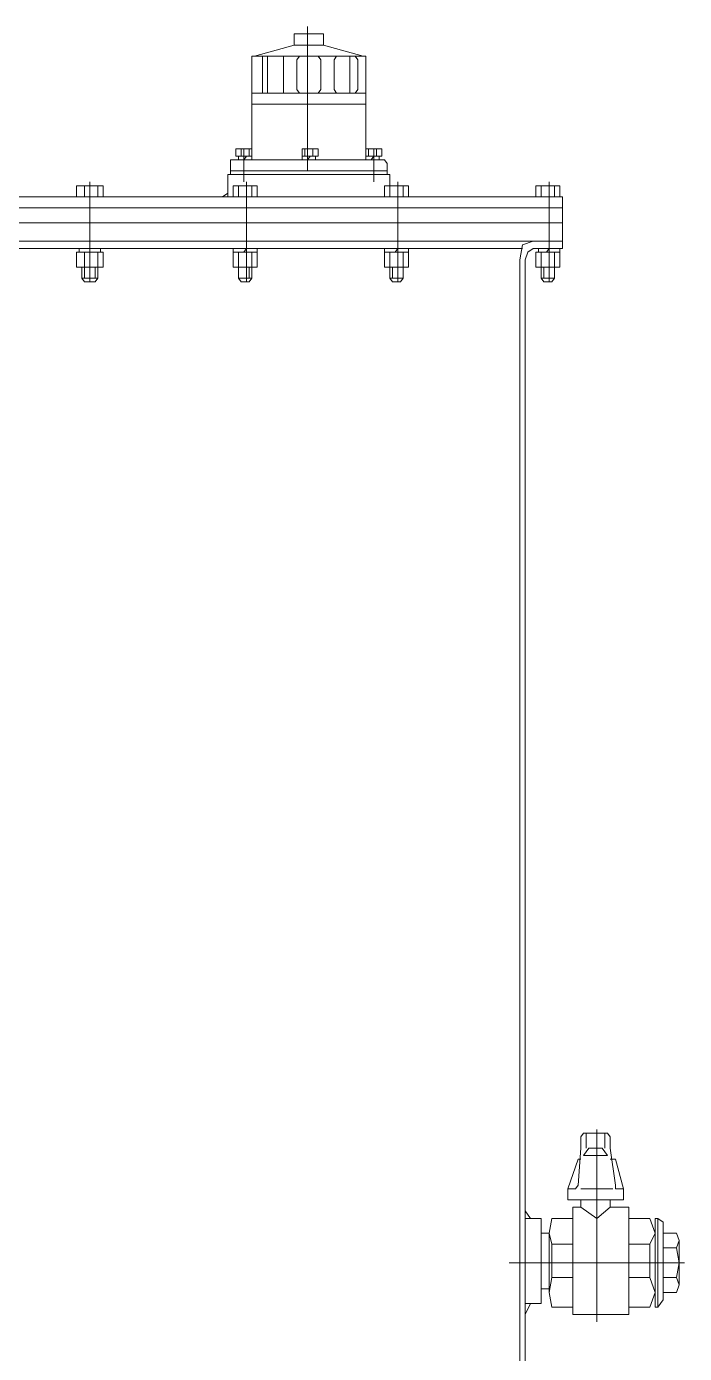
# Model space of a CAD drawing. Header units: inches. Extents: x 2435 to 7572, y 377 to 2555.
# Drawn here: x 7405.3 to 7572.4, y 1124.2 to 1461.2 of the extents above; entities that cross this region are included whole.
import ezdxf

# ---------------------------------------------------------------- set-up
doc = ezdxf.new("R2010")
doc.units = ezdxf.units.IN
doc.header["$MEASUREMENT"] = 0

msp = doc.modelspace()

# ---------------------------------------------------------------- linework, layer by layer
at = {"lineweight": 5}
for p, q in [((7480.68, 1459.29), (7473.26, 1459.29)), ((7473.26, 1459.29), (7473.26, 1456.47)), ((7476.64, 1461.17), (7476.64, 1424.51)), ((7480.68, 1456.47), (7480.68, 1459.29)), ((7480.68, 1459.29), (7480.68, 1459.29)), ((7473.26, 1456.47), (7463.15, 1453.65)), ((7480.68, 1456.47), (7473.26, 1456.47)), ((7490.8, 1453.65), (7480.68, 1456.47)), ((7463.15, 1453.65), (7462.47, 1453.65)), ((7462.47, 1453.65), (7462.47, 1452.71)), ((7462.47, 1452.71), (7462.47, 1430.15)), ((7463.15, 1453.65), (7490.8, 1453.65)), ((7465.17, 1452.71), (7465.17, 1453.65)), ((7465.17, 1453.65), (7465.84, 1453.65)), ((7465.17, 1445.19), (7465.17, 1452.71)), ((7466.52, 1452.71), (7466.52, 1453.65)), ((7466.52, 1453.65), (7467.19, 1453.65)), ((7466.52, 1445.19), (7466.52, 1452.71)), ((7467.19, 1453.65), (7469.89, 1453.65)), ((7469.89, 1453.65), (7470.57, 1453.65)), ((7470.57, 1453.65), (7470.57, 1452.71)), ((7470.57, 1452.71), (7470.57, 1445.19)), ((7473.94, 1452.71), (7474.61, 1453.65)), ((7473.94, 1445.19), (7473.94, 1452.71)), ((7474.61, 1453.65), (7475.29, 1453.65)), ((7475.29, 1453.65), (7479.33, 1453.65)), ((7479.33, 1453.65), (7480.01, 1452.71)), ((7480.01, 1452.71), (7480.01, 1445.19)), ((7484.05, 1453.65), (7483.38, 1452.71)), ((7483.38, 1452.71), (7483.38, 1445.19)), ((7486.75, 1453.65), (7484.05, 1453.65)), ((7487.43, 1453.65), (7486.75, 1453.65)), ((7487.43, 1452.71), (7487.43, 1453.65)), ((7487.43, 1445.19), (7487.43, 1452.71)), ((7488.77, 1453.65), (7489.45, 1452.71)), ((7489.45, 1452.71), (7489.45, 1445.19)), ((7491.47, 1453.65), (7490.8, 1453.65)), ((7491.47, 1452.71), (7491.47, 1453.65)), ((7491.47, 1430.15), (7491.47, 1452.71)), ((7462.47, 1444.25), (7491.47, 1444.25)), ((7465.17, 1444.25), (7465.17, 1445.19)), ((7465.84, 1444.25), (7465.17, 1444.25)), ((7466.52, 1444.25), (7466.52, 1445.19)), ((7467.19, 1444.25), (7466.52, 1444.25)), ((7469.89, 1444.25), (7467.19, 1444.25)), ((7470.57, 1444.25), (7469.89, 1444.25)), ((7470.57, 1445.19), (7470.57, 1444.25)), ((7474.61, 1444.25), (7473.94, 1445.19)), ((7475.29, 1444.25), (7474.61, 1444.25)), ((7479.33, 1444.25), (7475.29, 1444.25)), ((7480.01, 1445.19), (7479.33, 1444.25)), ((7483.38, 1445.19), (7484.05, 1444.25)), ((7484.05, 1444.25), (7486.75, 1444.25)), ((7486.75, 1444.25), (7487.43, 1444.25)), ((7487.43, 1444.25), (7487.43, 1445.19)), ((7489.45, 1445.19), (7488.77, 1444.25)), ((7491.47, 1441.43), (7462.47, 1441.43)), ((7462.47, 1430.15), (7458.43, 1430.15)), ((7458.43, 1430.15), (7462.47, 1430.15)), ((7458.43, 1428.27), (7458.43, 1430.15)), ((7459.78, 1430.15), (7459.78, 1428.27)), ((7460.45, 1430.15), (7460.45, 1421.69)), ((7461.8, 1430.15), (7461.8, 1428.27)), ((7462.47, 1430.15), (7462.47, 1428.27)), ((7475.29, 1430.15), (7479.33, 1430.15)), ((7475.29, 1430.15), (7479.33, 1430.15)), ((7475.29, 1428.27), (7475.29, 1430.15)), ((7475.96, 1430.15), (7475.96, 1428.27)), ((7477.98, 1430.15), (7477.98, 1428.27)), ((7479.33, 1430.15), (7479.33, 1428.27)), ((7495.52, 1430.15), (7491.47, 1430.15)), ((7491.47, 1430.15), (7495.52, 1430.15)), ((7491.47, 1428.27), (7491.47, 1430.15)), ((7492.15, 1430.15), (7492.15, 1428.27)), ((7493.5, 1430.15), (7493.5, 1421.69)), ((7494.17, 1430.15), (7494.17, 1428.27)), ((7495.52, 1430.15), (7495.52, 1428.27)), ((7457.08, 1426.39), (7457.08, 1427.33)), ((7457.08, 1427.33), (7457.75, 1427.33)), ((7457.08, 1424.51), (7457.08, 1426.39)), ((7457.75, 1427.33), (7496.19, 1427.33)), ((7462.47, 1428.27), (7458.43, 1428.27)), ((7459.1, 1427.33), (7459.1, 1428.27)), ((7459.1, 1428.27), (7462.47, 1428.27)), ((7459.1, 1428.27), (7462.47, 1428.27)), ((7462.47, 1427.33), (7459.1, 1427.33)), ((7460.45, 1428.27), (7460.45, 1427.33)), ((7460.45, 1427.33), (7461.12, 1428.27)), ((7462.47, 1428.27), (7462.47, 1427.33)), ((7479.33, 1428.27), (7475.29, 1428.27)), ((7475.29, 1427.33), (7475.29, 1428.27)), ((7475.29, 1428.27), (7478.66, 1428.27)), ((7475.29, 1428.27), (7478.66, 1428.27)), ((7478.66, 1427.33), (7475.29, 1427.33)), ((7476.64, 1428.27), (7476.64, 1427.33)), ((7476.64, 1427.33), (7477.31, 1428.27)), ((7478.66, 1428.27), (7478.66, 1427.33)), ((7495.52, 1428.27), (7491.47, 1428.27)), ((7491.47, 1427.33), (7491.47, 1428.27)), ((7491.47, 1428.27), (7494.84, 1428.27)), ((7491.47, 1428.27), (7494.84, 1428.27)), ((7494.84, 1427.33), (7491.47, 1427.33)), ((7493.5, 1428.27), (7492.82, 1427.33)), ((7493.5, 1427.33), (7493.5, 1428.27)), ((7494.84, 1428.27), (7494.84, 1427.33)), ((7496.19, 1427.33), (7496.87, 1426.39)), ((7496.87, 1426.39), (7496.87, 1424.51)), ((7456.4, 1417.93), (7456.4, 1423.57)), ((7456.4, 1423.57), (7497.54, 1423.57)), ((7457.08, 1423.57), (7457.08, 1424.51)), ((7457.08, 1424.51), (7496.87, 1424.51)), ((7496.87, 1424.51), (7457.08, 1424.51)), ((7496.87, 1423.57), (7457.08, 1423.57)), ((7496.87, 1424.51), (7496.87, 1423.57)), ((7497.54, 1423.57), (7497.54, 1420.75)), ((7417.96, 1420.75), (7424.71, 1420.75)), ((7417.96, 1417.93), (7417.96, 1420.75)), ((7417.96, 1420.75), (7424.71, 1420.75)), ((7419.99, 1420.75), (7419.99, 1417.93)), ((7421.33, 1421.69), (7421.33, 1396.31)), ((7423.36, 1420.75), (7423.36, 1417.93)), ((7424.71, 1420.75), (7424.71, 1417.93)), ((7455.05, 1417.93), (7456.4, 1418.87)), ((7456.4, 1418.87), (7456.4, 1417.93)), ((7457.75, 1420.75), (7463.82, 1420.75)), ((7457.75, 1417.93), (7457.75, 1420.75)), ((7457.75, 1420.75), (7463.82, 1420.75)), ((7459.1, 1420.75), (7459.1, 1417.93)), ((7461.12, 1421.69), (7461.12, 1396.31)), ((7462.47, 1420.75), (7462.47, 1417.93)), ((7463.82, 1420.75), (7463.82, 1417.93)), ((7496.19, 1420.75), (7502.26, 1420.75)), ((7496.19, 1417.93), (7496.19, 1420.75)), ((7496.19, 1420.75), (7502.26, 1420.75)), ((7497.54, 1420.75), (7497.54, 1417.93)), ((7499.56, 1421.69), (7499.56, 1396.31)), ((7500.91, 1420.75), (7500.91, 1417.93)), ((7502.26, 1420.75), (7502.26, 1417.93)), ((7534.63, 1417.93), (7534.63, 1420.75)), ((7534.63, 1420.75), (7540.7, 1420.75)), ((7534.63, 1420.75), (7540.7, 1420.75)), ((7535.98, 1420.75), (7535.98, 1417.93)), ((7538.01, 1421.69), (7538.01, 1396.31)), ((7539.35, 1420.75), (7539.35, 1417.93)), ((7540.7, 1420.75), (7540.7, 1417.93)), ((7301.29, 1417.93), (7541.38, 1417.93)), ((7424.71, 1417.93), (7417.96, 1417.93)), ((7418.64, 1417.93), (7424.03, 1417.93)), ((7456.4, 1417.93), (7455.05, 1417.93)), ((7497.54, 1417.93), (7456.4, 1417.93)), ((7463.82, 1417.93), (7457.75, 1417.93)), ((7457.75, 1417.93), (7463.82, 1417.93)), ((7501.59, 1417.93), (7487.43, 1417.93)), ((7496.19, 1417.93), (7502.26, 1417.93)), ((7502.26, 1417.93), (7496.19, 1417.93)), ((7540.7, 1417.93), (7534.63, 1417.93)), ((7535.31, 1417.93), (7540.7, 1417.93)), ((7541.38, 1417.93), (7541.38, 1415.11)), ((7301.29, 1415.11), (7541.38, 1415.11)), ((7541.38, 1415.11), (7301.29, 1415.11)), ((7541.38, 1415.11), (7541.38, 1411.35)), ((7541.38, 1411.35), (7301.29, 1411.35)), ((7301.29, 1411.35), (7541.38, 1411.35)), ((7541.38, 1411.35), (7541.38, 1406.65)), ((7541.38, 1406.65), (7301.29, 1406.65)), ((7530.59, 1401.95), (7531.26, 1405.71)), ((7531.26, 1405.71), (7533.96, 1406.65)), ((7533.96, 1406.65), (7541.38, 1406.65)), ((7541.38, 1406.65), (7541.38, 1404.77)), ((7311.41, 1404.77), (7531.26, 1404.77)), ((7417.96, 1403.83), (7424.71, 1403.83)), ((7417.96, 1400.07), (7417.96, 1403.83)), ((7417.96, 1403.83), (7424.71, 1403.83)), ((7418.64, 1403.83), (7418.64, 1404.77)), ((7418.64, 1404.77), (7424.03, 1404.77)), ((7424.03, 1403.83), (7418.64, 1403.83)), ((7419.99, 1403.83), (7419.99, 1400.07)), ((7421.33, 1403.83), (7421.33, 1404.77)), ((7421.33, 1404.77), (7421.33, 1403.83)), ((7423.36, 1403.83), (7423.36, 1400.07)), ((7424.03, 1404.77), (7424.03, 1403.83)), ((7424.71, 1403.83), (7424.71, 1400.07)), ((7457.75, 1403.83), (7457.75, 1404.77)), ((7457.75, 1404.77), (7463.82, 1404.77)), ((7457.75, 1403.83), (7463.82, 1403.83)), ((7457.75, 1400.07), (7457.75, 1403.83)), ((7457.75, 1403.83), (7463.82, 1403.83)), ((7463.82, 1403.83), (7457.75, 1403.83)), ((7459.1, 1403.83), (7459.1, 1400.07)), ((7461.12, 1404.77), (7460.45, 1403.83)), ((7461.12, 1403.83), (7461.12, 1404.77)), ((7462.47, 1400.07), (7462.47, 1403.83)), ((7463.82, 1404.77), (7463.82, 1403.83)), ((7463.82, 1403.83), (7463.82, 1400.07)), ((7496.19, 1403.83), (7496.19, 1404.77)), ((7496.19, 1404.77), (7502.26, 1404.77)), ((7502.26, 1403.83), (7496.19, 1403.83)), ((7496.19, 1403.83), (7502.26, 1403.83)), ((7496.19, 1400.07), (7496.19, 1403.83)), ((7496.19, 1403.83), (7502.26, 1403.83)), ((7497.54, 1403.83), (7497.54, 1400.07)), ((7499.56, 1404.77), (7498.89, 1403.83)), ((7499.56, 1403.83), (7499.56, 1404.77)), ((7500.91, 1400.07), (7500.91, 1403.83)), ((7502.26, 1404.77), (7502.26, 1403.83)), ((7502.26, 1403.83), (7502.26, 1400.07)), ((7530.59, 1061.72), (7530.59, 1401.95)), ((7532.61, 1403.83), (7531.94, 1401.95)), ((7531.94, 1401.95), (7531.94, 1061.72)), ((7533.96, 1404.77), (7532.61, 1403.83)), ((7541.38, 1404.77), (7533.96, 1404.77)), ((7534.63, 1400.07), (7534.63, 1403.83)), ((7534.63, 1403.83), (7540.7, 1403.83)), ((7534.63, 1403.83), (7540.7, 1403.83)), ((7535.31, 1403.83), (7535.31, 1404.77)), ((7535.31, 1404.77), (7540.7, 1404.77)), ((7540.7, 1403.83), (7535.31, 1403.83)), ((7535.98, 1403.83), (7535.98, 1400.07)), ((7538.01, 1404.77), (7537.33, 1403.83)), ((7538.01, 1403.83), (7538.01, 1404.77)), ((7539.35, 1400.07), (7539.35, 1403.83)), ((7540.7, 1404.77), (7540.7, 1403.83)), ((7540.7, 1403.83), (7540.7, 1400.07)), ((7419.99, 1400.07), (7417.96, 1400.07)), ((7418.64, 1400.07), (7417.96, 1400.07)), ((7424.71, 1400.07), (7418.64, 1400.07)), ((7419.31, 1397.25), (7419.31, 1400.07)), ((7419.99, 1397.25), (7419.99, 1400.07)), ((7423.36, 1400.07), (7419.99, 1400.07)), ((7422.68, 1400.07), (7422.68, 1397.25)), ((7423.36, 1400.07), (7423.36, 1397.25)), ((7424.71, 1400.07), (7423.36, 1400.07)), ((7459.1, 1400.07), (7457.75, 1400.07)), ((7463.82, 1400.07), (7457.75, 1400.07)), ((7462.47, 1400.07), (7459.1, 1400.07)), ((7459.1, 1400.07), (7459.1, 1397.25)), ((7459.1, 1397.25), (7459.1, 1400.07)), ((7461.8, 1400.07), (7461.8, 1397.25)), ((7463.82, 1400.07), (7462.47, 1400.07)), ((7462.47, 1397.25), (7462.47, 1400.07)), ((7497.54, 1400.07), (7496.19, 1400.07)), ((7502.26, 1400.07), (7496.19, 1400.07)), ((7500.91, 1400.07), (7497.54, 1400.07)), ((7497.54, 1400.07), (7497.54, 1397.25)), ((7498.22, 1397.25), (7498.22, 1400.07)), ((7502.26, 1400.07), (7500.91, 1400.07)), ((7500.91, 1397.25), (7500.91, 1400.07)), ((7500.91, 1400.07), (7500.91, 1397.25)), ((7535.31, 1400.07), (7534.63, 1400.07)), ((7535.98, 1400.07), (7534.63, 1400.07)), ((7540.7, 1400.07), (7535.31, 1400.07)), ((7535.98, 1400.07), (7535.98, 1397.25)), ((7539.35, 1400.07), (7535.98, 1400.07)), ((7536.66, 1397.25), (7536.66, 1400.07)), ((7539.35, 1397.25), (7539.35, 1400.07)), ((7539.35, 1400.07), (7539.35, 1397.25)), ((7540.7, 1400.07), (7539.35, 1400.07)), ((7419.99, 1396.31), (7419.31, 1397.25)), ((7419.31, 1397.25), (7423.36, 1397.25)), ((7422.68, 1396.31), (7419.99, 1396.31)), ((7423.36, 1397.25), (7422.68, 1396.31)), ((7459.1, 1397.25), (7459.78, 1396.31)), ((7459.1, 1397.25), (7462.47, 1397.25)), ((7459.78, 1396.31), (7461.8, 1396.31)), ((7461.8, 1396.31), (7462.47, 1397.25)), ((7497.54, 1397.25), (7498.22, 1396.31)), ((7497.54, 1397.25), (7500.91, 1397.25)), ((7498.22, 1396.31), (7500.24, 1396.31)), ((7500.24, 1396.31), (7500.91, 1397.25)), ((7535.98, 1397.25), (7536.66, 1396.31)), ((7535.98, 1397.25), (7539.35, 1397.25)), ((7536.66, 1396.31), (7538.68, 1396.31)), ((7538.68, 1396.31), (7539.35, 1397.25)), ((7546.77, 1180.14), (7546.1, 1179.2)), ((7547.45, 1180.14), (7546.77, 1180.14)), ((7547.45, 1176.38), (7547.45, 1180.14)), ((7547.45, 1180.14), (7552.17, 1180.14)), ((7550.15, 1132.21), (7550.15, 1181.08)), ((7552.17, 1180.14), (7552.17, 1176.38)), ((7552.84, 1180.14), (7552.17, 1180.14)), ((7553.52, 1179.2), (7552.84, 1180.14)), ((7546.1, 1176.38), (7545.42, 1166.99)), ((7546.1, 1179.2), (7546.1, 1176.38)), ((7548.12, 1176.38), (7547.45, 1175.44)), ((7551.49, 1176.38), (7548.12, 1176.38)), ((7552.17, 1175.44), (7551.49, 1176.38)), ((7553.52, 1176.38), (7553.52, 1179.2)), ((7554.87, 1166.99), (7553.52, 1176.38)), ((7545.42, 1173.56), (7542.73, 1166.05)), ((7546.1, 1173.56), (7545.42, 1173.56)), ((7547.45, 1175.44), (7546.77, 1174.5)), ((7546.77, 1174.5), (7547.45, 1174.5)), ((7547.45, 1174.5), (7552.17, 1174.5)), ((7552.84, 1174.5), (7552.17, 1175.44)), ((7552.17, 1174.5), (7552.84, 1174.5)), ((7554.87, 1173.56), (7553.52, 1173.56)), ((7556.89, 1166.05), (7554.87, 1173.56)), ((7544.75, 1166.05), (7542.73, 1166.05)), ((7542.73, 1166.05), (7542.73, 1163.23)), ((7545.42, 1166.99), (7544.75, 1166.05)), ((7554.19, 1166.05), (7546.1, 1166.05)), ((7554.87, 1166.05), (7554.87, 1166.99)), ((7555.54, 1166.05), (7554.87, 1166.05)), ((7556.89, 1166.05), (7555.54, 1166.05)), ((7556.89, 1163.23), (7556.89, 1166.05)), ((7542.73, 1163.23), (7556.89, 1163.23)), ((7546.1, 1163.23), (7546.1, 1161.35)), ((7553.52, 1161.35), (7553.52, 1163.23)), ((7531.94, 1160.41), (7533.29, 1158.53)), ((7531.94, 1158.53), (7531.94, 1160.41)), ((7544.08, 1161.35), (7544.08, 1158.53)), ((7544.08, 1134.09), (7544.08, 1161.35)), ((7544.08, 1161.35), (7546.1, 1161.35)), ((7546.1, 1161.35), (7550.15, 1158.53)), ((7550.15, 1158.53), (7553.52, 1161.35)), ((7553.52, 1161.35), (7558.24, 1161.35)), ((7558.24, 1158.53), (7558.24, 1161.35)), ((7558.24, 1161.35), (7558.24, 1134.09)), ((7535.98, 1158.53), (7531.94, 1158.53)), ((7533.29, 1158.53), (7531.94, 1158.53)), ((7535.98, 1147.25), (7535.98, 1158.53)), ((7538.01, 1154.77), (7538.68, 1158.53)), ((7538.68, 1158.53), (7544.08, 1158.53)), ((7544.08, 1158.53), (7544.08, 1135.97)), ((7563.63, 1158.53), (7558.24, 1158.53)), ((7558.24, 1158.53), (7558.24, 1135.97)), ((7564.98, 1154.77), (7563.63, 1158.53)), ((7564.98, 1139.73), (7564.98, 1158.53)), ((7564.98, 1158.53), (7565.66, 1158.53)), ((7565.66, 1135.97), (7565.66, 1158.53)), ((7565.66, 1158.53), (7567.01, 1157.59)), ((7565.66, 1158.53), (7565.66, 1147.25)), ((7565.66, 1158.53), (7565.66, 1158.53)), ((7567.01, 1157.59), (7567.01, 1147.25)), ((7535.98, 1154.77), (7538.01, 1154.77)), ((7538.01, 1154.77), (7538.01, 1139.73)), ((7538.68, 1151.95), (7538.01, 1154.77)), ((7563.63, 1151.95), (7564.98, 1154.77)), ((7564.98, 1135.97), (7564.98, 1154.77)), ((7567.01, 1154.77), (7570.38, 1154.77)), ((7570.38, 1154.77), (7571.05, 1152.89)), ((7571.05, 1152.89), (7570.38, 1151.01)), ((7571.05, 1152.89), (7571.05, 1147.25)), ((7538.01, 1149.13), (7538.01, 1145.37)), ((7544.08, 1151.95), (7538.68, 1151.95)), ((7538.68, 1143.49), (7538.68, 1151.95)), ((7558.24, 1151.95), (7563.63, 1151.95)), ((7563.63, 1151.95), (7563.63, 1143.49)), ((7570.38, 1151.01), (7567.01, 1151.01)), ((7571.05, 1147.25), (7570.38, 1151.01)), ((7527.89, 1147.25), (7572.4, 1147.25)), ((7535.98, 1136.91), (7535.98, 1147.25)), ((7565.66, 1147.25), (7565.66, 1135.97)), ((7567.01, 1147.25), (7567.01, 1137.85)), ((7571.05, 1147.25), (7570.38, 1143.49)), ((7571.05, 1141.61), (7571.05, 1147.25)), ((7538.01, 1139.73), (7538.68, 1143.49)), ((7538.68, 1143.49), (7544.08, 1143.49)), ((7558.24, 1143.49), (7563.63, 1143.49)), ((7563.63, 1143.49), (7564.98, 1139.73)), ((7567.01, 1143.49), (7570.38, 1143.49)), ((7570.38, 1143.49), (7571.05, 1141.61)), ((7538.01, 1140.67), (7535.98, 1140.67)), ((7538.68, 1135.97), (7538.01, 1139.73)), ((7564.98, 1139.73), (7563.63, 1135.97)), ((7570.38, 1139.73), (7567.01, 1139.73)), ((7571.05, 1141.61), (7570.38, 1139.73)), ((7531.94, 1136.91), (7535.98, 1136.91)), ((7531.94, 1134.09), (7533.29, 1136.91)), ((7533.29, 1136.91), (7531.94, 1136.91)), ((7531.94, 1136.91), (7531.94, 1134.09)), ((7544.08, 1135.97), (7538.68, 1135.97)), ((7544.08, 1135.97), (7544.08, 1134.09)), ((7558.24, 1135.97), (7558.24, 1134.09)), ((7563.63, 1135.97), (7558.24, 1135.97)), ((7565.66, 1135.97), (7564.98, 1135.97)), ((7567.01, 1137.85), (7565.66, 1135.97)), ((7565.66, 1135.97), (7565.66, 1135.97)), ((7546.1, 1134.09), (7544.08, 1134.09)), ((7558.24, 1134.09), (7546.1, 1134.09))]:
    msp.add_line(p, q, dxfattribs=at)

doc.saveas('drawing.dxf')
